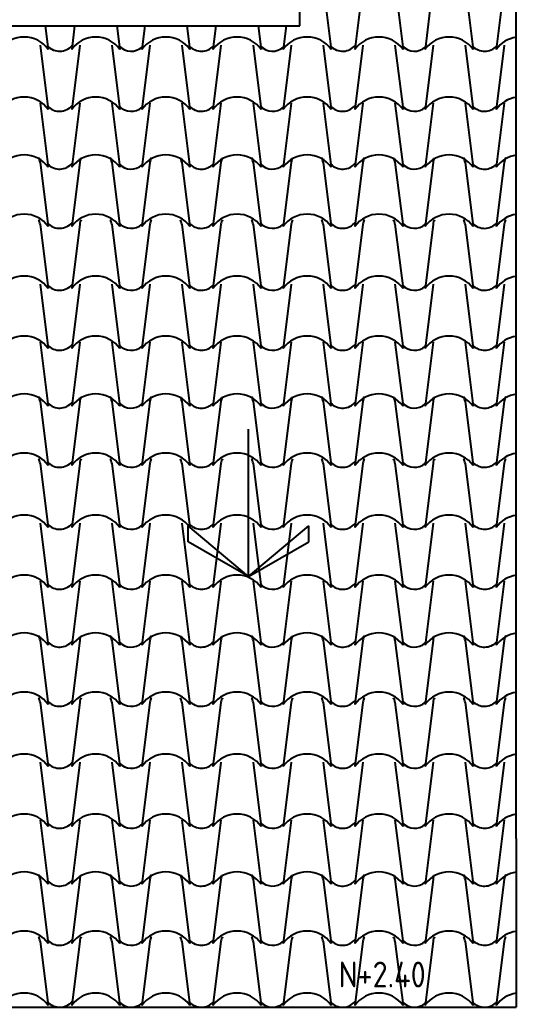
# Model space of a CAD drawing. Header units: millimetres. Extents: x 165.3 to 199.3, y 80.6 to 112.
# Drawn here: x 195.17 to 199.3, y 80.6 to 88.8 of the extents above; entities that cross this region are included whole.
import ezdxf

# ---------------------------------------------------------------- set-up
doc = ezdxf.new("R2010")
doc.units = ezdxf.units.MM
for name, color, linetype in [('30', 3, 'Continuous'), ('alero', 2, 'Continuous'), ('closed', 4, 'Continuous'), ('escalera', 3, 'Continuous'), ('flechas', 4, 'Continuous'), ('muro2', 1, 'Continuous')]:
    doc.layers.add(name, color=color, linetype=linetype)
doc.styles.add('ARCH', font='ARCHITXT.SHX')

msp = doc.modelspace()

# ---------------------------------------------------------------- linework, layer by layer
at = {"layer": 'alero', "linetype": 'Continuous', "ltscale": 0.03}
for p, q in [((197.4966, 88.7454), (197.4966, 91.7454)), ((193.0966, 88.7454), (197.4966, 88.7454))]:
    msp.add_line(p, q, dxfattribs=at)
at = {"layer": 'closed', "ltscale": 0.015}
for p, q in [((199.2966, 81.9998), (199.2966, 92.5454)), ((199.2966, 81.9998), (199.2966, 80.5998)), ((190.8966, 80.5998), (199.2966, 80.5998))]:
    msp.add_line(p, q, dxfattribs=at)
at = {"layer": 'escalera'}
for p, q in [((196.5702, 84.463), (196.5702, 84.594)), ((197.0708, 84.1739), (196.5702, 84.594)), ((197.0708, 84.1739), (197.5714, 84.594)), ((197.5714, 84.463), (197.5714, 84.594)), ((197.0708, 84.1739), (196.5702, 84.463)), ((197.0708, 84.1739), (197.5714, 84.463))]:
    msp.add_line(p, q, dxfattribs=at)
at = {"layer": 'flechas'}
for p, q in [((197.692, 89.0826), (197.7587, 88.5493)), ((198.022, 89.0826), (197.9553, 88.5493)), ((198.2887, 89.0826), (198.3553, 88.5493)), ((198.6047, 89.0826), (198.5381, 88.5493)), ((198.8714, 89.0826), (198.9381, 88.5493)), ((199.196, 89.0826), (199.1294, 88.5493)), ((195.3822, 88.7454), (195.4068, 88.5493)), ((195.6265, 88.7454), (195.6019, 88.5493)), ((195.9774, 88.7454), (196.0019, 88.5493)), ((196.2092, 88.7454), (196.1847, 88.5493)), ((196.5602, 88.7454), (196.5847, 88.5493)), ((196.8005, 88.7454), (196.776, 88.5493)), ((197.1515, 88.7454), (197.176, 88.5493)), ((197.3832, 88.7454), (197.3587, 88.5493)), ((195.3401, 88.5839), (195.4068, 88.0505)), ((195.6686, 88.5839), (195.6019, 88.0505)), ((195.9353, 88.5839), (196.0019, 88.0505)), ((196.2513, 88.5839), (196.1847, 88.0505)), ((196.518, 88.5839), (196.5847, 88.0505)), ((196.8426, 88.5839), (196.776, 88.0505)), ((197.1093, 88.5839), (197.176, 88.0505)), ((197.4254, 88.5839), (197.3587, 88.0505)), ((197.692, 88.5839), (197.7587, 88.0505)), ((198.022, 88.5839), (197.9553, 88.0505)), ((198.2887, 88.5839), (198.3553, 88.0505)), ((198.6047, 88.5839), (198.5381, 88.0505)), ((198.8714, 88.5839), (198.9381, 88.0505)), ((199.196, 88.5839), (199.1294, 88.0505)), ((195.3401, 88.1039), (195.4068, 87.5706)), ((195.6686, 88.1039), (195.6019, 87.5706)), ((195.9353, 88.1039), (196.0019, 87.5706)), ((196.2513, 88.1039), (196.1847, 87.5706)), ((196.518, 88.1039), (196.5847, 87.5706)), ((196.8426, 88.1039), (196.776, 87.5706)), ((197.1093, 88.1039), (197.176, 87.5706)), ((197.4254, 88.1039), (197.3587, 87.5706)), ((197.692, 88.1039), (197.7587, 87.5706)), ((198.022, 88.1039), (197.9553, 87.5706)), ((198.2887, 88.1039), (198.3553, 87.5706)), ((198.6047, 88.1039), (198.5381, 87.5706)), ((198.8714, 88.1039), (198.9381, 87.5706)), ((199.196, 88.1039), (199.1294, 87.5706)), ((195.3401, 87.6126), (195.4068, 87.0793)), ((195.6686, 87.6126), (195.6019, 87.0793)), ((195.9353, 87.6126), (196.0019, 87.0793)), ((196.2513, 87.6126), (196.1847, 87.0793)), ((196.518, 87.6126), (196.5847, 87.0793)), ((196.8426, 87.6126), (196.776, 87.0793)), ((197.1093, 87.6126), (197.176, 87.0793)), ((197.4254, 87.6126), (197.3587, 87.0793)), ((197.692, 87.6126), (197.7587, 87.0793)), ((198.022, 87.6126), (197.9553, 87.0793)), ((198.2887, 87.6126), (198.3553, 87.0793)), ((198.6047, 87.6126), (198.5381, 87.0793)), ((198.8714, 87.6126), (198.9381, 87.0793)), ((199.196, 87.6126), (199.1294, 87.0793)), ((195.3401, 87.0984), (195.4068, 86.565)), ((195.6686, 87.0984), (195.6019, 86.565)), ((195.9353, 87.0984), (196.0019, 86.565)), ((196.2513, 87.0984), (196.1847, 86.565)), ((196.518, 87.0984), (196.5847, 86.565)), ((196.8426, 87.0984), (196.776, 86.565)), ((197.1093, 87.0984), (197.176, 86.565)), ((197.4254, 87.0984), (197.3587, 86.565)), ((197.692, 87.0984), (197.7587, 86.565)), ((198.022, 87.0984), (197.9553, 86.565)), ((198.2887, 87.0984), (198.3553, 86.565)), ((198.6047, 87.0984), (198.5381, 86.565)), ((198.8714, 87.0984), (198.9381, 86.565)), ((199.196, 87.0984), (199.1294, 86.565)), ((195.3401, 86.6005), (195.4068, 86.0672)), ((195.6686, 86.6005), (195.6019, 86.0672)), ((195.9353, 86.6005), (196.0019, 86.0672)), ((196.2513, 86.6005), (196.1847, 86.0672)), ((196.518, 86.6005), (196.5847, 86.0672)), ((196.8426, 86.6005), (196.776, 86.0672)), ((197.1093, 86.6005), (197.176, 86.0672)), ((197.4254, 86.6005), (197.3587, 86.0672)), ((197.692, 86.6005), (197.7587, 86.0672)), ((198.022, 86.6005), (197.9553, 86.0672)), ((198.2887, 86.6005), (198.3553, 86.0672)), ((198.6047, 86.6005), (198.5381, 86.0672)), ((198.8714, 86.6005), (198.9381, 86.0672)), ((199.196, 86.6005), (199.1294, 86.0672)), ((195.3401, 86.1206), (195.4068, 85.5872)), ((195.6686, 86.1206), (195.6019, 85.5872)), ((195.9353, 86.1206), (196.0019, 85.5872)), ((196.2513, 86.1206), (196.1847, 85.5872)), ((196.518, 86.1206), (196.5847, 85.5872)), ((196.8426, 86.1206), (196.776, 85.5872)), ((197.1093, 86.1206), (197.176, 85.5872)), ((197.4254, 86.1206), (197.3587, 85.5872)), ((197.692, 86.1206), (197.7587, 85.5872)), ((198.022, 86.1206), (197.9553, 85.5872)), ((198.2887, 86.1206), (198.3553, 85.5872)), ((198.6047, 86.1206), (198.5381, 85.5872)), ((198.8714, 86.1206), (198.9381, 85.5872)), ((199.196, 86.1206), (199.1294, 85.5872)), ((195.3401, 85.6292), (195.4068, 85.0959)), ((195.6686, 85.6292), (195.6019, 85.0959)), ((195.9353, 85.6292), (196.0019, 85.0959)), ((196.2513, 85.6292), (196.1847, 85.0959)), ((196.518, 85.6292), (196.5847, 85.0959)), ((196.8426, 85.6292), (196.776, 85.0959)), ((197.1093, 85.6292), (197.176, 85.0959)), ((197.4254, 85.6292), (197.3587, 85.0959)), ((197.692, 85.6292), (197.7587, 85.0959)), ((198.022, 85.6292), (197.9553, 85.0959)), ((198.2887, 85.6292), (198.3553, 85.0959)), ((198.6047, 85.6292), (198.5381, 85.0959)), ((198.8714, 85.6292), (198.9381, 85.0959)), ((199.196, 85.6292), (199.1294, 85.0959)), ((195.3401, 85.115), (195.4068, 84.5817)), ((195.6686, 85.115), (195.6019, 84.5817)), ((195.9353, 85.115), (196.0019, 84.5817)), ((196.2513, 85.115), (196.1847, 84.5817)), ((196.518, 85.115), (196.5847, 84.5817)), ((196.8426, 85.115), (196.776, 84.5817)), ((197.1093, 85.115), (197.176, 84.5817)), ((197.4254, 85.115), (197.3587, 84.5817)), ((197.692, 85.115), (197.7587, 84.5817)), ((198.022, 85.115), (197.9553, 84.5817)), ((198.2887, 85.115), (198.3553, 84.5817)), ((198.6047, 85.115), (198.5381, 84.5817)), ((198.8714, 85.115), (198.9381, 84.5817)), ((199.196, 85.115), (199.1294, 84.5817)), ((195.3401, 84.6171), (195.4068, 84.0838)), ((195.6686, 84.6171), (195.6019, 84.0838)), ((195.9353, 84.6171), (196.0019, 84.0838)), ((196.2513, 84.6171), (196.1847, 84.0838)), ((196.518, 84.6171), (196.5847, 84.0838)), ((196.8426, 84.6171), (196.776, 84.0838)), ((197.1093, 84.6171), (197.176, 84.0838)), ((197.4254, 84.6171), (197.3587, 84.0838)), ((197.692, 84.6171), (197.7587, 84.0838)), ((198.022, 84.6171), (197.9553, 84.0838)), ((198.2887, 84.6171), (198.3553, 84.0838)), ((198.6047, 84.6171), (198.5381, 84.0838)), ((198.8714, 84.6171), (198.9381, 84.0838)), ((199.196, 84.6171), (199.1294, 84.0838)), ((195.3401, 84.1372), (195.4068, 83.6039)), ((195.6686, 84.1372), (195.6019, 83.6039)), ((195.9353, 84.1372), (196.0019, 83.6039)), ((196.2513, 84.1372), (196.1847, 83.6039)), ((196.518, 84.1372), (196.5847, 83.6039)), ((196.8426, 84.1372), (196.776, 83.6039)), ((197.1093, 84.1372), (197.176, 83.6039)), ((197.4254, 84.1372), (197.3587, 83.6039)), ((197.692, 84.1372), (197.7587, 83.6039)), ((198.022, 84.1372), (197.9553, 83.6039)), ((198.2887, 84.1372), (198.3553, 83.6039)), ((198.6047, 84.1372), (198.5381, 83.6039)), ((198.8714, 84.1372), (198.9381, 83.6039)), ((199.196, 84.1372), (199.1294, 83.6039)), ((195.3401, 83.6458), (195.4068, 83.1125)), ((195.6686, 83.6458), (195.6019, 83.1125)), ((195.9353, 83.6458), (196.0019, 83.1125)), ((196.2513, 83.6458), (196.1847, 83.1125)), ((196.518, 83.6458), (196.5847, 83.1125)), ((196.8426, 83.6458), (196.776, 83.1125)), ((197.1093, 83.6458), (197.176, 83.1125)), ((197.4254, 83.6458), (197.3587, 83.1125)), ((197.692, 83.6458), (197.7587, 83.1125)), ((198.022, 83.6458), (197.9553, 83.1125)), ((198.2887, 83.6458), (198.3553, 83.1125)), ((198.6047, 83.6458), (198.5381, 83.1125)), ((198.8714, 83.6458), (198.9381, 83.1125)), ((199.196, 83.6458), (199.1294, 83.1125)), ((195.3401, 83.1316), (195.4068, 82.5983)), ((195.6686, 83.1316), (195.6019, 82.5983)), ((195.9353, 83.1316), (196.0019, 82.5983)), ((196.2513, 83.1316), (196.1847, 82.5983)), ((196.518, 83.1316), (196.5847, 82.5983)), ((196.8426, 83.1316), (196.776, 82.5983)), ((197.1093, 83.1316), (197.176, 82.5983)), ((197.4254, 83.1316), (197.3587, 82.5983)), ((197.692, 83.1316), (197.7587, 82.5983)), ((198.022, 83.1316), (197.9553, 82.5983)), ((198.2887, 83.1316), (198.3553, 82.5983)), ((198.6047, 83.1316), (198.5381, 82.5983)), ((198.8714, 83.1316), (198.9381, 82.5983)), ((199.196, 83.1316), (199.1294, 82.5983)), ((195.3401, 82.6338), (195.4068, 82.1004)), ((195.6686, 82.6338), (195.6019, 82.1004)), ((195.9353, 82.6338), (196.0019, 82.1004)), ((196.2513, 82.6338), (196.1847, 82.1004)), ((196.518, 82.6338), (196.5847, 82.1004)), ((196.8426, 82.6338), (196.776, 82.1004)), ((197.1093, 82.6338), (197.176, 82.1004)), ((197.4254, 82.6338), (197.3587, 82.1004)), ((197.692, 82.6338), (197.7587, 82.1004)), ((198.022, 82.6338), (197.9553, 82.1004)), ((198.2887, 82.6338), (198.3553, 82.1004)), ((198.6047, 82.6338), (198.5381, 82.1004)), ((198.8714, 82.6338), (198.9381, 82.1004)), ((199.196, 82.6338), (199.1294, 82.1004)), ((195.3401, 82.1538), (195.4068, 81.6205)), ((195.6686, 82.1538), (195.6019, 81.6205)), ((195.9353, 82.1538), (196.0019, 81.6205)), ((196.2513, 82.1538), (196.1847, 81.6205)), ((196.518, 82.1538), (196.5847, 81.6205)), ((196.8426, 82.1538), (196.776, 81.6205)), ((197.1093, 82.1538), (197.176, 81.6205)), ((197.4254, 82.1538), (197.3587, 81.6205)), ((197.692, 82.1538), (197.7587, 81.6205)), ((198.022, 82.1538), (197.9553, 81.6205)), ((198.2887, 82.1538), (198.3553, 81.6205)), ((198.6047, 82.1538), (198.5381, 81.6205)), ((198.8714, 82.1538), (198.9381, 81.6205)), ((199.196, 82.1538), (199.1294, 81.6205)), ((195.3401, 81.6625), (195.4068, 81.1291)), ((195.6686, 81.6625), (195.6019, 81.1291)), ((195.9353, 81.6625), (196.0019, 81.1291)), ((196.2513, 81.6625), (196.1847, 81.1291)), ((196.518, 81.6625), (196.5847, 81.1291)), ((196.8426, 81.6625), (196.776, 81.1291)), ((197.1093, 81.6625), (197.176, 81.1291)), ((197.4254, 81.6625), (197.3587, 81.1291)), ((197.692, 81.6625), (197.7587, 81.1291)), ((198.022, 81.6625), (197.9553, 81.1291)), ((198.2887, 81.6625), (198.3553, 81.1291)), ((198.6047, 81.6625), (198.5381, 81.1291)), ((198.8714, 81.6625), (198.9381, 81.1291)), ((199.196, 81.6625), (199.1294, 81.1291)), ((195.3401, 81.1482), (195.4068, 80.6149)), ((195.6686, 81.1482), (195.6019, 80.6149)), ((195.9353, 81.1482), (196.0019, 80.6149)), ((196.2513, 81.1482), (196.1847, 80.6149)), ((196.518, 81.1482), (196.5847, 80.6149)), ((196.8426, 81.1482), (196.776, 80.6149)), ((197.1093, 81.1482), (197.176, 80.6149)), ((197.4254, 81.1482), (197.3587, 80.6149)), ((197.692, 81.1482), (197.7587, 80.6149)), ((198.022, 81.1482), (197.9553, 80.6149)), ((198.2887, 81.1482), (198.3553, 80.6149)), ((198.6047, 81.1482), (198.5381, 80.6149)), ((198.8714, 81.1482), (198.9381, 80.6149)), ((199.196, 81.1482), (199.1294, 80.6149))]:
    msp.add_line(p, q, dxfattribs=at)
for centre, radius, start, end in [((195.2068, 88.4061), 0.246, 35.59676, 144.40324), ((195.8019, 88.4061), 0.246, 35.59676, 144.40324), ((196.3847, 88.4061), 0.246, 35.59676, 144.40324), ((196.976, 88.4061), 0.246, 35.59676, 144.40324), ((197.5587, 88.4061), 0.246, 35.59676, 144.40324), ((198.1553, 88.4061), 0.246, 35.59676, 144.40324), ((198.7381, 88.4061), 0.246, 35.59676, 144.40324), ((199.3294, 88.4061), 0.246, 97.64985, 144.40324), ((195.5015, 88.6701), 0.1359, 223.82553, 320.38652), ((196.0967, 88.6701), 0.1359, 223.82553, 311.68973), ((196.6794, 88.6701), 0.1359, 223.82579, 317.47636), ((197.2707, 88.6701), 0.1359, 223.82579, 311.68997), ((197.8534, 88.6701), 0.1359, 223.82553, 321.5083), ((198.4501, 88.6701), 0.1359, 223.82553, 311.68973), ((199.0328, 88.6701), 0.1359, 223.82579, 317.47636), ((195.2068, 87.9074), 0.246, 35.59676, 144.40324), ((195.8019, 87.9074), 0.246, 35.59676, 144.40324), ((196.3847, 87.9074), 0.246, 35.59676, 144.40324), ((196.976, 87.9074), 0.246, 35.59676, 144.40324), ((197.5587, 87.9074), 0.246, 35.59676, 144.40324), ((198.1553, 87.9074), 0.246, 35.59676, 144.40324), ((198.7381, 87.9074), 0.246, 35.59676, 144.40324), ((199.3294, 87.9074), 0.246, 97.64985, 144.40324), ((195.5015, 88.1713), 0.1359, 223.82553, 320.38652), ((196.0967, 88.1713), 0.1359, 223.82553, 311.68973), ((196.6794, 88.1713), 0.1359, 223.82579, 317.47636), ((197.2707, 88.1713), 0.1359, 223.82579, 311.68997), ((197.8534, 88.1713), 0.1359, 223.82553, 321.5083), ((198.4501, 88.1713), 0.1359, 223.82553, 311.68973), ((199.0328, 88.1713), 0.1359, 223.82579, 317.47636), ((195.2068, 87.4274), 0.246, 35.59676, 144.40324), ((195.2068, 87.5861), 0.1359, 11.22499, 27.43077), ((195.8019, 87.4274), 0.246, 35.59676, 144.40324), ((195.8019, 87.5861), 0.1359, 152.56923, 168.77501), ((195.8019, 87.5861), 0.1359, 11.22499, 27.43077), ((196.3847, 87.4274), 0.246, 35.59676, 144.40324), ((196.3847, 87.5861), 0.1359, 152.56923, 168.77501), ((196.3847, 87.5861), 0.1359, 11.22499, 27.43077), ((196.976, 87.4274), 0.246, 35.59676, 144.40324), ((196.976, 87.5861), 0.1359, 152.56923, 168.77501), ((196.976, 87.5861), 0.1359, 11.22499, 27.43077), ((197.5587, 87.4274), 0.246, 35.59676, 144.40324), ((197.5587, 87.5861), 0.1359, 152.56923, 168.77501), ((197.5587, 87.5861), 0.1359, 11.22499, 27.43077), ((198.1553, 87.4274), 0.246, 35.59676, 144.40324), ((198.1553, 87.5861), 0.1359, 152.56923, 168.77501), ((198.1553, 87.5861), 0.1359, 11.22499, 27.43077), ((198.7381, 87.4274), 0.246, 35.59676, 144.40324), ((198.7381, 87.5861), 0.1359, 152.56923, 168.77501), ((198.7381, 87.5861), 0.1359, 11.22499, 27.43077), ((199.3294, 87.4274), 0.246, 97.64985, 144.40324), ((199.3294, 87.5861), 0.1359, 152.56923, 168.77501), ((195.5015, 87.6914), 0.1359, 223.82553, 320.38652), ((196.0967, 87.6914), 0.1359, 223.82553, 311.68973), ((196.6794, 87.6914), 0.1359, 223.82579, 317.47636), ((197.2707, 87.6914), 0.1359, 223.82579, 311.68997), ((197.8534, 87.6914), 0.1359, 223.82553, 321.5083), ((198.4501, 87.6914), 0.1359, 223.82553, 311.68973), ((199.0328, 87.6914), 0.1359, 223.82579, 317.47636), ((195.2068, 86.9361), 0.246, 35.59676, 144.40324), ((195.2068, 87.0719), 0.1359, 11.22499, 27.43077), ((195.8019, 86.9361), 0.246, 35.59676, 144.40324), ((195.8019, 87.0719), 0.1359, 152.56923, 168.77501), ((195.8019, 87.0719), 0.1359, 11.22499, 27.43077), ((196.3847, 86.9361), 0.246, 35.59676, 144.40324), ((196.3847, 87.0719), 0.1359, 152.56923, 168.77501), ((196.3847, 87.0719), 0.1359, 11.22499, 27.43077), ((196.976, 86.9361), 0.246, 35.59676, 144.40324), ((196.976, 87.0719), 0.1359, 152.56923, 168.77501), ((196.976, 87.0719), 0.1359, 11.22499, 27.43077), ((197.5587, 86.9361), 0.246, 35.59676, 144.40324), ((197.5587, 87.0719), 0.1359, 152.56923, 168.77501), ((197.5587, 87.0719), 0.1359, 11.22499, 27.43077), ((198.1553, 86.9361), 0.246, 35.59676, 144.40324), ((198.1553, 87.0719), 0.1359, 152.56923, 168.77501), ((198.1553, 87.0719), 0.1359, 11.22499, 27.43077), ((198.7381, 86.9361), 0.246, 35.59676, 144.40324), ((198.7381, 87.0719), 0.1359, 152.56923, 168.77501), ((198.7381, 87.0719), 0.1359, 11.22499, 27.43077), ((199.3294, 86.9361), 0.246, 97.64985, 144.40324), ((199.3294, 87.0719), 0.1359, 152.56923, 168.77501), ((195.5015, 87.2001), 0.1359, 223.82553, 320.38652), ((196.0967, 87.2001), 0.1359, 223.82553, 311.68973), ((196.6794, 87.2001), 0.1359, 223.82579, 317.47636), ((197.2707, 87.2001), 0.1359, 223.82579, 311.68997), ((197.8534, 87.2001), 0.1359, 223.82553, 321.5083), ((198.4501, 87.2001), 0.1359, 223.82553, 311.68973), ((199.0328, 87.2001), 0.1359, 223.82579, 317.47636), ((195.2068, 86.4219), 0.246, 35.59676, 144.40324), ((195.8019, 86.4219), 0.246, 35.59676, 144.40324), ((196.3847, 86.4219), 0.246, 35.59676, 144.40324), ((196.976, 86.4219), 0.246, 35.59676, 144.40324), ((197.5587, 86.4219), 0.246, 35.59676, 144.40324), ((198.1553, 86.4219), 0.246, 35.59676, 144.40324), ((198.7381, 86.4219), 0.246, 35.59676, 144.40324), ((199.3294, 86.4219), 0.246, 97.64985, 144.40324), ((195.5015, 86.6858), 0.1359, 223.82553, 320.38652), ((196.0967, 86.6858), 0.1359, 223.82553, 311.68973), ((196.6794, 86.6858), 0.1359, 223.82579, 317.47636), ((197.2707, 86.6858), 0.1359, 223.82579, 311.68997), ((197.8534, 86.6858), 0.1359, 223.82553, 321.5083), ((198.4501, 86.6858), 0.1359, 223.82553, 311.68973), ((199.0328, 86.6858), 0.1359, 223.82579, 317.47636), ((195.2068, 85.924), 0.246, 35.59676, 144.40324), ((195.8019, 85.924), 0.246, 35.59676, 144.40324), ((196.3847, 85.924), 0.246, 35.59676, 144.40324), ((196.976, 85.924), 0.246, 35.59676, 144.40324), ((197.5587, 85.924), 0.246, 35.59676, 144.40324), ((198.1553, 85.924), 0.246, 35.59676, 144.40324), ((198.7381, 85.924), 0.246, 35.59676, 144.40324), ((199.3294, 85.924), 0.246, 97.64985, 144.40324), ((195.5015, 86.188), 0.1359, 223.82553, 320.38652), ((196.0967, 86.188), 0.1359, 223.82553, 311.68973), ((196.6794, 86.188), 0.1359, 223.82579, 317.47636), ((197.2707, 86.188), 0.1359, 223.82579, 311.68997), ((197.8534, 86.188), 0.1359, 223.82553, 321.5083), ((198.4501, 86.188), 0.1359, 223.82553, 311.68973), ((199.0328, 86.188), 0.1359, 223.82579, 317.47636), ((195.2068, 85.4441), 0.246, 35.59676, 144.40324), ((195.2068, 85.6027), 0.1359, 11.22499, 27.43077), ((195.8019, 85.4441), 0.246, 35.59676, 144.40324), ((195.8019, 85.6027), 0.1359, 152.56923, 168.77501), ((195.8019, 85.6027), 0.1359, 11.22499, 27.43077), ((196.3847, 85.4441), 0.246, 35.59676, 144.40324), ((196.3847, 85.6027), 0.1359, 152.56923, 168.77501), ((196.3847, 85.6027), 0.1359, 11.22499, 27.43077), ((196.976, 85.4441), 0.246, 35.59676, 144.40324), ((196.976, 85.6027), 0.1359, 152.56923, 168.77501), ((196.976, 85.6027), 0.1359, 11.22499, 27.43077), ((197.5587, 85.4441), 0.246, 35.59676, 144.40324), ((197.5587, 85.6027), 0.1359, 152.56923, 168.77501), ((197.5587, 85.6027), 0.1359, 11.22499, 27.43077), ((198.1553, 85.4441), 0.246, 35.59676, 144.40324), ((198.1553, 85.6027), 0.1359, 152.56923, 168.77501), ((198.1553, 85.6027), 0.1359, 11.22499, 27.43077), ((198.7381, 85.4441), 0.246, 35.59676, 144.40324), ((198.7381, 85.6027), 0.1359, 152.56923, 168.77501), ((198.7381, 85.6027), 0.1359, 11.22499, 27.43077), ((199.3294, 85.4441), 0.246, 97.64985, 144.40324), ((199.3294, 85.6027), 0.1359, 152.56923, 168.77501), ((195.5015, 85.708), 0.1359, 223.82553, 320.38652), ((196.0967, 85.708), 0.1359, 223.82553, 311.68973), ((196.6794, 85.708), 0.1359, 223.82579, 317.47636), ((197.2707, 85.708), 0.1359, 223.82579, 311.68997), ((197.8534, 85.708), 0.1359, 223.82553, 321.5083), ((198.4501, 85.708), 0.1359, 223.82553, 311.68973), ((199.0328, 85.708), 0.1359, 223.82579, 317.47636), ((195.2068, 84.9527), 0.246, 35.59676, 144.40324), ((195.8019, 84.9527), 0.246, 35.59676, 144.40324), ((196.3847, 84.9527), 0.246, 35.59676, 144.40324), ((196.976, 84.9527), 0.246, 35.59676, 144.40324), ((197.5587, 84.9527), 0.246, 35.59676, 144.40324), ((198.1553, 84.9527), 0.246, 35.59676, 144.40324), ((198.7381, 84.9527), 0.246, 35.59676, 144.40324), ((199.3294, 84.9527), 0.246, 97.64985, 144.40324), ((195.2068, 85.0885), 0.1359, 11.22499, 27.43077), ((195.5015, 85.2167), 0.1359, 223.82553, 320.38652), ((195.8019, 85.0885), 0.1359, 152.56923, 168.77501), ((195.8019, 85.0885), 0.1359, 11.22499, 27.43077), ((196.0967, 85.2167), 0.1359, 223.82553, 311.68973), ((196.3847, 85.0885), 0.1359, 152.56923, 168.77501), ((196.3847, 85.0885), 0.1359, 11.22499, 27.43077), ((196.6794, 85.2167), 0.1359, 223.82579, 317.47636), ((196.976, 85.0885), 0.1359, 152.56923, 168.77501), ((196.976, 85.0885), 0.1359, 11.22499, 27.43077), ((197.2707, 85.2167), 0.1359, 223.82579, 311.68997), ((197.5587, 85.0885), 0.1359, 152.56923, 168.77501), ((197.5587, 85.0885), 0.1359, 11.22499, 27.43077), ((197.8534, 85.2167), 0.1359, 223.82553, 321.5083), ((198.1553, 85.0885), 0.1359, 152.56923, 168.77501), ((198.1553, 85.0885), 0.1359, 11.22499, 27.43077), ((198.4501, 85.2167), 0.1359, 223.82553, 311.68973), ((198.7381, 85.0885), 0.1359, 152.56923, 168.77501), ((198.7381, 85.0885), 0.1359, 11.22499, 27.43077), ((199.0328, 85.2167), 0.1359, 223.82579, 317.47636), ((199.3294, 85.0885), 0.1359, 152.56923, 168.77501), ((195.2068, 84.4385), 0.246, 35.59676, 144.40324), ((195.8019, 84.4385), 0.246, 35.59676, 144.40324), ((196.3847, 84.4385), 0.246, 35.59676, 144.40324), ((196.976, 84.4385), 0.246, 35.59676, 144.40324), ((197.5587, 84.4385), 0.246, 35.59676, 144.40324), ((198.1553, 84.4385), 0.246, 35.59676, 144.40324), ((198.7381, 84.4385), 0.246, 35.59676, 144.40324), ((199.3294, 84.4385), 0.246, 97.64985, 144.40324), ((195.5015, 84.7025), 0.1359, 223.82553, 320.38652), ((196.0967, 84.7025), 0.1359, 223.82553, 311.68973), ((196.6794, 84.7025), 0.1359, 223.82579, 317.47636), ((197.2707, 84.7025), 0.1359, 223.82579, 311.68997), ((197.8534, 84.7025), 0.1359, 223.82553, 321.5083), ((198.4501, 84.7025), 0.1359, 223.82553, 311.68973), ((199.0328, 84.7025), 0.1359, 223.82579, 317.47636), ((195.2068, 83.9406), 0.246, 35.59676, 144.40324), ((195.8019, 83.9406), 0.246, 35.59676, 144.40324), ((196.3847, 83.9406), 0.246, 35.59676, 144.40324), ((196.976, 83.9406), 0.246, 35.59676, 144.40324), ((197.5587, 83.9406), 0.246, 35.59676, 144.40324), ((198.1553, 83.9406), 0.246, 35.59676, 144.40324), ((198.7381, 83.9406), 0.246, 35.59676, 144.40324), ((199.3294, 83.9406), 0.246, 97.64985, 144.40324), ((195.5015, 84.2046), 0.1359, 223.82553, 320.38652), ((196.0967, 84.2046), 0.1359, 223.82553, 311.68973), ((196.6794, 84.2046), 0.1359, 223.82579, 317.47636), ((197.2707, 84.2046), 0.1359, 223.82579, 311.68997), ((197.8534, 84.2046), 0.1359, 223.82553, 321.5083), ((198.4501, 84.2046), 0.1359, 223.82553, 311.68973), ((199.0328, 84.2046), 0.1359, 223.82579, 317.47636), ((195.2068, 83.4607), 0.246, 35.59676, 144.40324), ((195.2068, 83.6194), 0.1359, 11.22499, 27.43077), ((195.8019, 83.4607), 0.246, 35.59676, 144.40324), ((195.8019, 83.6194), 0.1359, 152.56923, 168.77501), ((195.8019, 83.6194), 0.1359, 11.22499, 27.43077), ((196.3847, 83.4607), 0.246, 35.59676, 144.40324), ((196.3847, 83.6194), 0.1359, 152.56923, 168.77501), ((196.3847, 83.6194), 0.1359, 11.22499, 27.43077), ((196.976, 83.4607), 0.246, 35.59676, 144.40324), ((196.976, 83.6194), 0.1359, 152.56923, 168.77501), ((196.976, 83.6194), 0.1359, 11.22499, 27.43077), ((197.5587, 83.4607), 0.246, 35.59676, 144.40324), ((197.5587, 83.6194), 0.1359, 152.56923, 168.77501), ((197.5587, 83.6194), 0.1359, 11.22499, 27.43077), ((198.1553, 83.4607), 0.246, 35.59676, 144.40324), ((198.1553, 83.6194), 0.1359, 152.56923, 168.77501), ((198.1553, 83.6194), 0.1359, 11.22499, 27.43077), ((198.7381, 83.4607), 0.246, 35.59676, 144.40324), ((198.7381, 83.6194), 0.1359, 152.56923, 168.77501), ((198.7381, 83.6194), 0.1359, 11.22499, 27.43077), ((199.3294, 83.4607), 0.246, 97.64985, 144.40324), ((199.3294, 83.6194), 0.1359, 152.56923, 168.77501), ((195.5015, 83.7247), 0.1359, 223.82553, 320.38652), ((196.0967, 83.7247), 0.1359, 223.82553, 311.68973), ((196.6794, 83.7247), 0.1359, 223.82579, 317.47636), ((197.2707, 83.7247), 0.1359, 223.82579, 311.68997), ((197.8534, 83.7247), 0.1359, 223.82553, 321.5083), ((198.4501, 83.7247), 0.1359, 223.82553, 311.68973), ((199.0328, 83.7247), 0.1359, 223.82579, 317.47636), ((195.2068, 82.9693), 0.246, 35.59676, 144.40324), ((195.8019, 82.9693), 0.246, 35.59676, 144.40324), ((196.3847, 82.9693), 0.246, 35.59676, 144.40324), ((196.976, 82.9693), 0.246, 35.59676, 144.40324), ((197.5587, 82.9693), 0.246, 35.59676, 144.40324), ((198.1553, 82.9693), 0.246, 35.59676, 144.40324), ((198.7381, 82.9693), 0.246, 35.59676, 144.40324), ((199.3294, 82.9693), 0.246, 97.64985, 144.40324), ((195.2068, 83.1052), 0.1359, 11.22499, 27.43077), ((195.5015, 83.2333), 0.1359, 223.82553, 320.38652), ((195.8019, 83.1052), 0.1359, 152.56923, 168.77501), ((195.8019, 83.1052), 0.1359, 11.22499, 27.43077), ((196.0967, 83.2333), 0.1359, 223.82553, 311.68973), ((196.3847, 83.1052), 0.1359, 152.56923, 168.77501), ((196.3847, 83.1052), 0.1359, 11.22499, 27.43077), ((196.6794, 83.2333), 0.1359, 223.82579, 317.47636), ((196.976, 83.1052), 0.1359, 152.56923, 168.77501), ((196.976, 83.1052), 0.1359, 11.22499, 27.43077), ((197.2707, 83.2333), 0.1359, 223.82579, 311.68997), ((197.5587, 83.1052), 0.1359, 152.56923, 168.77501), ((197.5587, 83.1052), 0.1359, 11.22499, 27.43077), ((197.8534, 83.2333), 0.1359, 223.82553, 321.5083), ((198.1553, 83.1052), 0.1359, 152.56923, 168.77501), ((198.1553, 83.1052), 0.1359, 11.22499, 27.43077), ((198.4501, 83.2333), 0.1359, 223.82553, 311.68973), ((198.7381, 83.1052), 0.1359, 152.56923, 168.77501), ((198.7381, 83.1052), 0.1359, 11.22499, 27.43077), ((199.0328, 83.2333), 0.1359, 223.82579, 317.47636), ((199.3294, 83.1052), 0.1359, 152.56923, 168.77501), ((195.2068, 82.4551), 0.246, 35.59676, 144.40324), ((195.8019, 82.4551), 0.246, 35.59676, 144.40324), ((196.3847, 82.4551), 0.246, 35.59676, 144.40324), ((196.976, 82.4551), 0.246, 35.59676, 144.40324), ((197.5587, 82.4551), 0.246, 35.59676, 144.40324), ((198.1553, 82.4551), 0.246, 35.59676, 144.40324), ((198.7381, 82.4551), 0.246, 35.59676, 144.40324), ((199.3294, 82.4551), 0.246, 97.64985, 144.40324), ((195.5015, 82.7191), 0.1359, 223.82553, 320.38652), ((196.0967, 82.7191), 0.1359, 223.82553, 311.68973), ((196.6794, 82.7191), 0.1359, 223.82579, 317.47636), ((197.2707, 82.7191), 0.1359, 223.82579, 311.68997), ((197.8534, 82.7191), 0.1359, 223.82553, 321.5083), ((198.4501, 82.7191), 0.1359, 223.82553, 311.68973), ((199.0328, 82.7191), 0.1359, 223.82579, 317.47636), ((195.2068, 81.9572), 0.246, 35.59676, 144.40324), ((195.8019, 81.9572), 0.246, 35.59676, 144.40324), ((196.3847, 81.9572), 0.246, 35.59676, 144.40324), ((196.976, 81.9572), 0.246, 35.59676, 144.40324), ((197.5587, 81.9572), 0.246, 35.59676, 144.40324), ((198.1553, 81.9572), 0.246, 35.59676, 144.40324), ((198.7381, 81.9572), 0.246, 35.59676, 144.40324), ((195.5015, 82.2212), 0.1359, 223.82553, 320.38652), ((196.0967, 82.2212), 0.1359, 223.82553, 311.68973), ((196.6794, 82.2212), 0.1359, 223.82579, 317.47636), ((197.2707, 82.2212), 0.1359, 223.82579, 311.68997), ((197.8534, 82.2212), 0.1359, 223.82553, 321.5083), ((198.4501, 82.2212), 0.1359, 223.82553, 311.68973), ((199.0328, 82.2212), 0.1359, 223.82579, 317.47636), ((199.3294, 81.9572), 0.246, 97.64985, 144.40324), ((195.2068, 81.4773), 0.246, 35.59676, 144.40324), ((195.8019, 81.4773), 0.246, 35.59676, 144.40324), ((196.3847, 81.4773), 0.246, 35.59676, 144.40324), ((196.976, 81.4773), 0.246, 35.59676, 144.40324), ((197.5587, 81.4773), 0.246, 35.59676, 144.40324), ((198.1553, 81.4773), 0.246, 35.59676, 144.40324), ((198.7381, 81.4773), 0.246, 35.59676, 144.40324), ((199.3294, 81.4773), 0.246, 97.64985, 144.40324), ((195.2068, 81.636), 0.1359, 11.22499, 27.43077), ((195.5015, 81.7413), 0.1359, 223.82553, 320.38652), ((195.8019, 81.636), 0.1359, 152.56923, 168.77501), ((195.8019, 81.636), 0.1359, 11.22499, 27.43077), ((196.0967, 81.7413), 0.1359, 223.82553, 311.68973), ((196.3847, 81.636), 0.1359, 152.56923, 168.77501), ((196.3847, 81.636), 0.1359, 11.22499, 27.43077), ((196.6794, 81.7413), 0.1359, 223.82579, 317.47636), ((196.976, 81.636), 0.1359, 152.56923, 168.77501), ((196.976, 81.636), 0.1359, 11.22499, 27.43077), ((197.2707, 81.7413), 0.1359, 223.82579, 311.68997), ((197.5587, 81.636), 0.1359, 152.56923, 168.77501), ((197.5587, 81.636), 0.1359, 11.22499, 27.43077), ((197.8534, 81.7413), 0.1359, 223.82553, 321.5083), ((198.1553, 81.636), 0.1359, 152.56923, 168.77501), ((198.1553, 81.636), 0.1359, 11.22499, 27.43077), ((198.4501, 81.7413), 0.1359, 223.82553, 311.68973), ((198.7381, 81.636), 0.1359, 152.56923, 168.77501), ((198.7381, 81.636), 0.1359, 11.22499, 27.43077), ((199.0328, 81.7413), 0.1359, 223.82579, 317.47636), ((199.3294, 81.636), 0.1359, 152.56923, 168.77501), ((195.2068, 80.986), 0.246, 35.59676, 144.40324), ((195.8019, 80.986), 0.246, 35.59676, 144.40324), ((196.3847, 80.986), 0.246, 35.59676, 144.40324), ((196.976, 80.986), 0.246, 35.59676, 144.40324), ((197.5587, 80.986), 0.246, 35.59676, 144.40324), ((198.1553, 80.986), 0.246, 35.59676, 144.40324), ((198.7381, 80.986), 0.246, 35.59676, 144.40324), ((199.3294, 80.986), 0.246, 97.64985, 144.40324), ((195.2068, 81.1218), 0.1359, 11.22499, 27.43077), ((195.5015, 81.2499), 0.1359, 223.82553, 320.38652), ((195.8019, 81.1218), 0.1359, 152.56923, 168.77501), ((195.8019, 81.1218), 0.1359, 11.22499, 27.43077), ((196.0967, 81.2499), 0.1359, 223.82553, 311.68973), ((196.3847, 81.1218), 0.1359, 152.56923, 168.77501), ((196.3847, 81.1218), 0.1359, 11.22499, 27.43077), ((196.6794, 81.2499), 0.1359, 223.82579, 317.47636), ((196.976, 81.1218), 0.1359, 152.56923, 168.77501), ((196.976, 81.1218), 0.1359, 11.22499, 27.43077), ((197.2707, 81.2499), 0.1359, 223.82579, 311.68997), ((197.5587, 81.1218), 0.1359, 152.56923, 168.77501), ((197.5587, 81.1218), 0.1359, 11.22499, 27.43077), ((197.8534, 81.2499), 0.1359, 223.82553, 321.5083), ((198.1553, 81.1218), 0.1359, 152.56923, 168.77501), ((198.1553, 81.1218), 0.1359, 11.22499, 27.43077), ((198.4501, 81.2499), 0.1359, 223.82553, 311.68973), ((198.7381, 81.1218), 0.1359, 152.56923, 168.77501), ((198.7381, 81.1218), 0.1359, 11.22499, 27.43077), ((199.0328, 81.2499), 0.1359, 223.82579, 317.47636), ((199.3294, 81.1218), 0.1359, 152.56923, 168.77501), ((195.2068, 80.4717), 0.246, 35.59676, 144.40324), ((195.5015, 80.7357), 0.1359, 223.82553, 320.38652), ((195.8019, 80.4717), 0.246, 35.59676, 144.40324), ((196.3847, 80.4717), 0.246, 35.59676, 144.40324), ((196.976, 80.4717), 0.246, 35.59676, 144.40324), ((197.5587, 80.4717), 0.246, 35.59676, 144.40324), ((197.8534, 80.7357), 0.1359, 223.82553, 321.5083), ((198.1553, 80.4717), 0.246, 35.59676, 144.40324), ((198.7381, 80.4717), 0.246, 35.59676, 144.40324), ((199.3294, 80.4717), 0.246, 97.64985, 144.40324), ((196.0967, 80.7357), 0.1359, 223.82553, 311.68973), ((196.6794, 80.7357), 0.1359, 223.82579, 317.47636), ((197.2707, 80.7357), 0.1359, 223.82579, 311.68997), ((198.4501, 80.7357), 0.1359, 223.82553, 311.68973), ((199.0328, 80.7357), 0.1359, 223.82579, 317.47636)]:
    msp.add_arc(centre, radius, start, end, dxfattribs=at)
at = {"layer": 'muro2'}
msp.add_line((197.0708, 84.1739), (197.0708, 85.3978), dxfattribs=at)

# ---------------------------------------------------------------- texts
at = {"layer": '30', "style": 'ARCH'}
msp.add_text('N+2.40', height=0.21482, dxfattribs=at).set_placement((197.8205, 80.7639))

doc.saveas('drawing.dxf')
